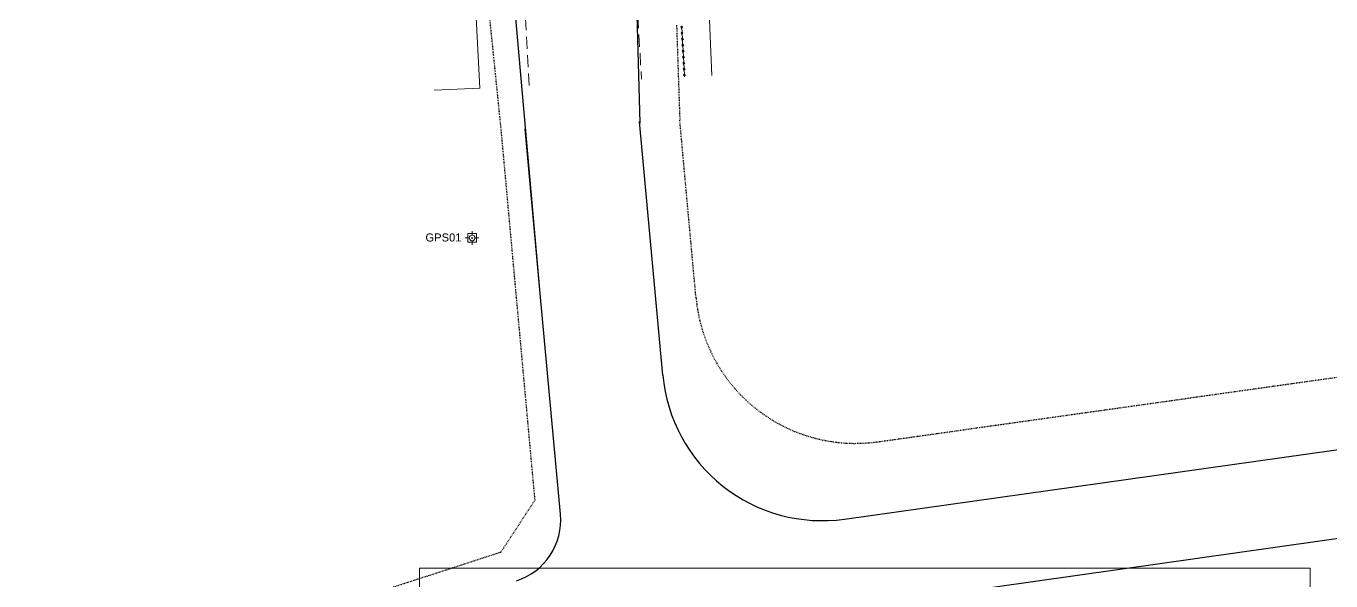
# Model space of a CAD drawing. Header units: millimetres. Extents: x 583747 to 596416, y 2304962 to 2309584.
# Drawn here: x 595498.2 to 595661.3, y 2307061 to 2307130.3 of the extents above; entities that cross this region are included whole.
import ezdxf
from ezdxf.enums import TextEntityAlignment as Align
from ezdxf.xclip import XClip

# ---------------------------------------------------------------- set-up
doc = ezdxf.new("R2010")
doc.units = ezdxf.units.MM
doc.linetypes.add('DASHDOT', pattern=[1, 0.5, -0.25, 0, -0.25])
doc.linetypes.add('{Long Duong}', pattern=[2.3, 1.5, -0.8])
doc.layers.add('A-PLOT LINE', color=6, linetype='DASHDOT')
doc.layers.add('AFP-KERB-LINE', color=2, linetype='Continuous')
for name, color, linetype, lineweight in [('Duong RG Thua', 7, 'Continuous', 0), ('Ghi chu nha', 7, 'Continuous', 0), ('Ghi chu SH diem do cao', 7, 'Continuous', 0), ('KT-DV2', 7, 'Continuous', 15), ('KT-NEN', 250, 'Continuous', 0), ('Level 63', 7, 'Continuous', 0), ('Long Duong_ Phan Cach chat lieu rair mat', 7, 'Continuous', 0), ('xref.Luoi tang 1$0$KT-Kich thuoc', 159, 'Continuous', 18)]:
    doc.layers.add(name, color=color, linetype=linetype, lineweight=lineweight)
doc.styles.add('Style-.VnArial', font='')
doc.styles.get('Style-.VnArial').set_extended_font_data('.VnArial')

# ---------------------------------------------------------------- blocks, each defined once
blk = doc.blocks.new('KV1_2')
at = {"layer": 'Ghi chu SH diem do cao', "color": 1, "linetype": 'Continuous', "lineweight": 0}
for p, q in [((-7.1, 0), (-11.8, 0)), ((0, 12.3), (0, 7.1)), ((11.8, 0), (7.1, 0)), ((0, -7.1), (0, -12.2))]:
    blk.add_line(p, q, dxfattribs=at)
for start, end in [(0, 180), (180, 0)]:
    blk.add_arc((0, 0), 7.07, start, end, dxfattribs=at)
blk.add_point((0, 0), dxfattribs=at)
blk = doc.blocks.new('*U30')
at = {"layer": 'Level 63', "linetype": 'Continuous', "lineweight": 0}
for points in [[(-5, 18), (-7, 24, 1), (6, -24), (5, -18, -1)], [(-6, 0, 1), (6, 0, 1)]]:
    blk.add_hatch(color=7, dxfattribs=at).paths.add_polyline_path(points)
at = {"layer": 'Level 63', "color": 7, "linetype": 'Continuous', "lineweight": 13}
for p, q in [((-167, 0), (-106, 0)), ((-106, 106), (-106, -106)), ((106, 106), (-106, 106)), ((1, 166), (1, 106)), ((106, -106), (106, 106)), ((106, 0), (167, 0)), ((-106, -106), (106, -106)), ((0, -106), (0, -166))]:
    blk.add_line(p, q, dxfattribs=at)
blk = doc.blocks.new('*U31')
at = {"layer": 'Level 63', "linetype": 'Continuous', "lineweight": 0, "extrusion": (0, 0, -1)}
blk.add_hatch(color=7, dxfattribs=at).paths.add_polyline_path([(5, 18), (7, 24, 1), (-6, -24), (-5, -18, -1)])
at = {"layer": 'Level 63', "color": 7, "linetype": 'Continuous', "lineweight": 13}
blk.add_blockref('*U30', (0, 0), dxfattribs=at)
blk = doc.blocks.new('wwww1')
at = {"layer": 'Duong RG Thua', "color": 7, "lineweight": 0}
for p, q in [((595554.73, 2307122.57), (595553.04, 2307156.59)), ((595549.01, 2307122.3), (595554.73, 2307122.57))]:
    blk.add_line(p, q, dxfattribs=at)
at = {"layer": 'Duong RG Thua', "color": 7, "linetype": 'Continuous', "lineweight": 0}
for p, q in [((595580.08, 2307130.09), (595579.84, 2307130.3)), ((595580.07, 2307130.31), (595579.86, 2307130.08)), ((595579.97, 2307130.05), (595580, 2307129.6)), ((595580.12, 2307129.34), (595579.89, 2307129.55)), ((595580.11, 2307129.56), (595579.9, 2307129.33)), ((595580.17, 2307128.59), (595579.93, 2307128.8)), ((595580.15, 2307128.82), (595579.94, 2307128.58)), ((595580.01, 2307129.3), (595580.04, 2307128.85)), ((595580.06, 2307128.55), (595580.08, 2307128.1)), ((595580.21, 2307127.84), (595579.97, 2307128.05)), ((595580.2, 2307128.07), (595579.99, 2307127.83)), ((595580.25, 2307127.09), (595580.02, 2307127.31)), ((595580.24, 2307127.32), (595580.03, 2307127.08)), ((595580.1, 2307127.8), (595580.13, 2307127.35)), ((595580.14, 2307127.05), (595580.17, 2307126.6)), ((595580.3, 2307126.34), (595580.06, 2307126.56)), ((595580.28, 2307126.57), (595580.07, 2307126.33)), ((595580.34, 2307125.6), (595580.1, 2307125.81)), ((595580.33, 2307125.82), (595580.11, 2307125.58)), ((595580.37, 2307125.07), (595580.16, 2307124.83)), ((595580.19, 2307126.3), (595580.21, 2307125.85)), ((595580.23, 2307125.55), (595580.25, 2307125.1)), ((595580.38, 2307124.85), (595580.14, 2307125.06)), ((595580.42, 2307124.1), (595580.19, 2307124.31)), ((595580.41, 2307124.32), (595580.2, 2307124.09)), ((595580.27, 2307124.81), (595580.3, 2307124.36)), ((595580.31, 2307124.06), (595580.32, 2307123.99))]:
    blk.add_line(p, q, dxfattribs=at)
at = {"layer": 'Duong RG Thua', "color": 7, "linetype": 'Continuous', "lineweight": 0, "flags": 128}
blk.add_lwpolyline([(595583.71, 2307124.14), (595583.04, 2307140.16), (595583.43, 2307141.42), (595584.49, 2307142.72), (595588.7, 2307146.08), (595594.87, 2307148.88)], dxfattribs=at)
at = {"layer": 'Long Duong_ Phan Cach chat lieu rair mat', "color": 4, "linetype": '{Long Duong}', "lineweight": 0}
for p, q in [((595560.9, 2307122.91), (595557.31, 2307188.43)), ((595573.23, 2307154.51), (595574.93, 2307123.68))]:
    blk.add_line(p, q, dxfattribs=at)
at = {"layer": 'Ghi chu SH diem do cao', "color": 1, "linetype": 'Continuous', "lineweight": 0, "xscale": 0.05, "yscale": 0.05, "zscale": 0.05, "rotation": 359.9972999999998}
blk.add_blockref('KV1_2', (595553.77, 2307103.85), dxfattribs=at)
at = {"layer": 'Level 63', "color": 7, "linetype": 'Continuous', "lineweight": 13, "ltscale": 0.01, "xscale": 0.0050890997707656, "yscale": 0.0050890997707656, "zscale": 0.0050890997707656}
blk.add_blockref('*U31', (595553.77, 2307103.85), dxfattribs=at)
at = {"layer": 'Ghi chu nha', "color": 7, "linetype": 'Continuous', "lineweight": 0, "style": 'Style-.VnArial'}
blk.add_text('GPS01', height=1, rotation=359.9973, dxfattribs=at).set_placement((595550.19, 2307103.91), align=Align.MIDDLE_CENTER)
blk = doc.blocks.new('PLOT')
at = {"layer": 'A-PLOT LINE', "color": 251}
for p, q in [((3547150, 1042090), (3683095, 1114403)), ((3547150, 1042090), (3683095, 1114403)), ((3505716, 1082438), (3510152, 1071425)), ((3519664, 1051227), (3510152, 1071425)), ((3497432, 1046015), (3489675, 1062488)), ((3497432, 1046015), (3489675, 1062488)), ((3509407, 1020588), (3497432, 1046015)), ((3507595, 1012989), (3509407, 1020588)), ((3507595, 1012989), (3444335, 963624))]:
    blk.add_line(p, q, dxfattribs=at)
blk.add_lwpolyline([(3489675, 1062488), (3444902, 1155094)], dxfattribs=at)
blk.add_lwpolyline([(3489675, 1062488), (3444902, 1155094)], dxfattribs=at)
blk.add_lwpolyline([(3489675, 1062488), (3444902, 1155094)], dxfattribs=at)
blk.add_arc((3537758, 1059748), 20000, 205.217, 298.00963, dxfattribs=at)
blk.add_arc((3537758, 1059748), 20000, 205.217, 298.00963, dxfattribs=at)
blk = doc.blocks.new('DV')
at = {"layer": 'AFP-KERB-LINE'}
for p, q in [((512385, 494), (512789, -14542)), ((515671, -46029), (512776, -14324)), ((500355, -35810), (498479, -15258)), ((500355, -35810), (498479, -15258)), ((502875, -63402), (500355, -35810)), ((538382, -64014), (695327, -41867)), ((532347, -75975), (693789, -53193))]:
    blk.add_line(p, q, dxfattribs=at)
at = {"layer": 'AFP-KERB-LINE', "elevation": 0}
blk.add_lwpolyline([(489447, 87188), (500276, -35324)], dxfattribs=at)
at = {"layer": 'AFP-KERB-LINE'}
for centre, radius, start, end in [((535588, -44210), 20000, 185.21701, 278.03217), ((494908, -64129), 8000, 287.9669, 5.21701)]:
    blk.add_arc(centre, radius, start, end, dxfattribs=at)
ref = blk.add_blockref('PLOT', (-3147123, 179596, 0), dxfattribs=dict(rotation=340.0000000045929))
XClip(ref).set_block_clipping_path([(3437700.5976729654, 868981.9081885163), (3912891.8375199828, 1041937.3750337446), (3715693.8178756535, 1583734.481302836), (3240502.5780286361, 1410779.0144576086)])

msp = doc.modelspace()

# ---------------------------------------------------------------- linework, layer by layer
at = {"layer": 'xref.Luoi tang 1$0$KT-Kich thuoc'}
msp.add_lwpolyline([(595547.36, 2307062.54), (595658.67, 2307062.54), (595658.67, 2307033.44), (595547.36, 2307033.44)], close=True, dxfattribs=at)

# ---------------------------------------------------------------- block references
at = {"layer": 'KT-DV2', "xscale": 0.001, "yscale": 0.001, "zscale": 0.001}
msp.add_blockref('DV', (595062.1, 2307132.69), dxfattribs=at)

# ---------------------------------------------------------------- next in the draw order: block references
at = {"layer": 'KT-NEN', "lineweight": 0}
msp.add_blockref('wwww1', (0.17, -0.04, 0), dxfattribs=at)

doc.saveas('drawing.dxf')
